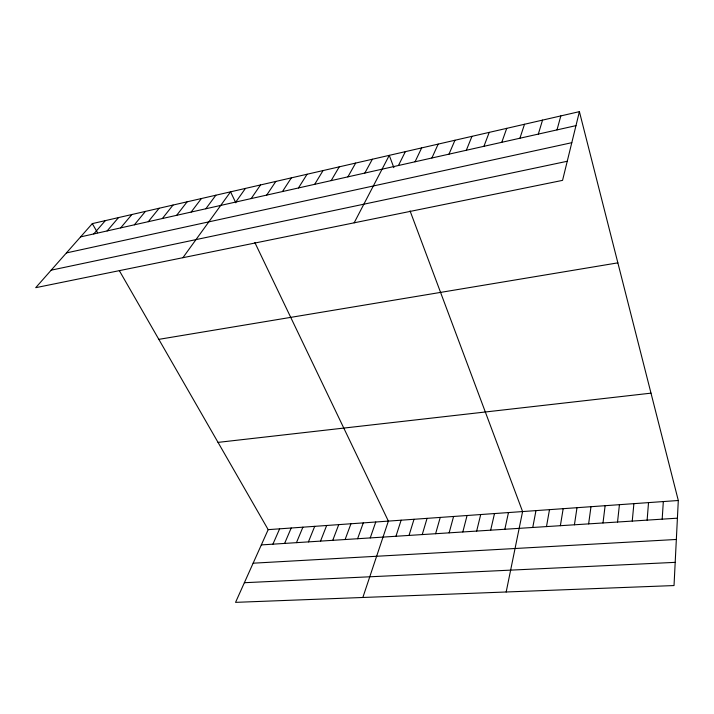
<?xml version="1.0" encoding="UTF-8"?>
<svg xmlns="http://www.w3.org/2000/svg" width="714" height="714" viewBox="0 0 714 714"><rect width="100%" height="100%" fill="white"/><g stroke="black" fill="none" stroke-linecap="round" stroke-linejoin="round"><path stroke-width="1.07" d="M579.402 111.643L562.561 180.365L35.7 287.688L92.311 223.616L579.402 111.643L678.3 500.496L674.025 585.56L235.558 602.357L268.178 529.645L119.345 270.668M662.181 519.149L663.324 501.558M647.125 520.122L648.526 502.611M632.247 521.077L633.898 503.656M617.539 522.023L619.431 504.682M603 522.96L605.124 505.699M588.631 523.88L590.987 506.699M574.422 524.79L577.001 507.699M560.374 525.7L563.176 508.68M546.487 526.593L549.494 509.653M532.751 527.476L535.973 510.608M506.172 591.995L522.594 511.563L410.059 210.889M504.834 529.27L508.475 512.563M490.661 530.181L494.507 513.562M476.657 531.073L480.709 514.544M462.824 531.966L467.072 515.508M449.142 532.849L453.586 516.472M557 129.903L560.829 115.909M435.611 533.715L440.243 517.418M422.242 534.572L427.061 518.355M538.32 134.098L542.533 120.113M409.024 535.429L414.022 519.283M395.958 536.268L401.125 520.194M519.917 138.23L524.504 124.263M362.846 597.484L388.371 521.104L254.862 242.546M370.245 537.919L375.76 521.996M501.781 142.3L506.735 128.341M357.607 538.731L363.283 522.889M345.112 539.534L350.949 523.764M332.751 540.328L338.739 524.629M483.922 146.316L489.224 132.367M320.524 541.114L326.664 525.486M308.421 541.89L314.713 526.334M466.322 150.261L471.972 136.338M296.462 542.658L302.897 527.182M284.618 543.416L291.196 528.012M448.981 154.162L454.961 140.247M272.909 544.175L279.629 528.833M431.89 157.999L438.182 144.103M415.048 161.783L421.653 147.905M398.439 165.514L405.347 151.654M354.153 222.822L389.273 155.349L393.878 167.665M364.845 173.056L372.351 159.24M347.879 176.867L355.67 163.078M331.162 180.624L339.239 166.853M314.687 184.319L323.049 170.575M298.461 187.969L307.082 174.243M282.458 191.557L291.339 177.866M266.697 195.1L275.827 181.427M251.158 198.59L260.521 184.953M235.834 202.026L245.438 188.416M182.9 257.7L230.56 191.834L235.816 202.812M205.828 208.765L215.878 195.217M191.147 212.067L201.402 198.537M176.653 215.325L187.122 201.821M162.364 218.529L173.029 205.061M148.271 221.697L159.133 208.256M134.366 224.821L145.415 211.415M120.648 227.9L131.876 214.521M107.118 230.943L118.515 217.591M93.757 233.942L105.333 220.626M80.575 236.896L575.975 125.637M66.429 252.917L571.789 142.693M51.185 270.169L567.237 161.275M158.82 339.355L617.86 262.85M218.029 442.385L650.998 393.155M268.178 529.645L678.3 500.496M261.324 544.916L677.416 518.177M253.122 563.194L676.345 539.463M244.367 582.713L675.194 562.355M92.311 223.616L97.577 232.782"/></g></svg>
